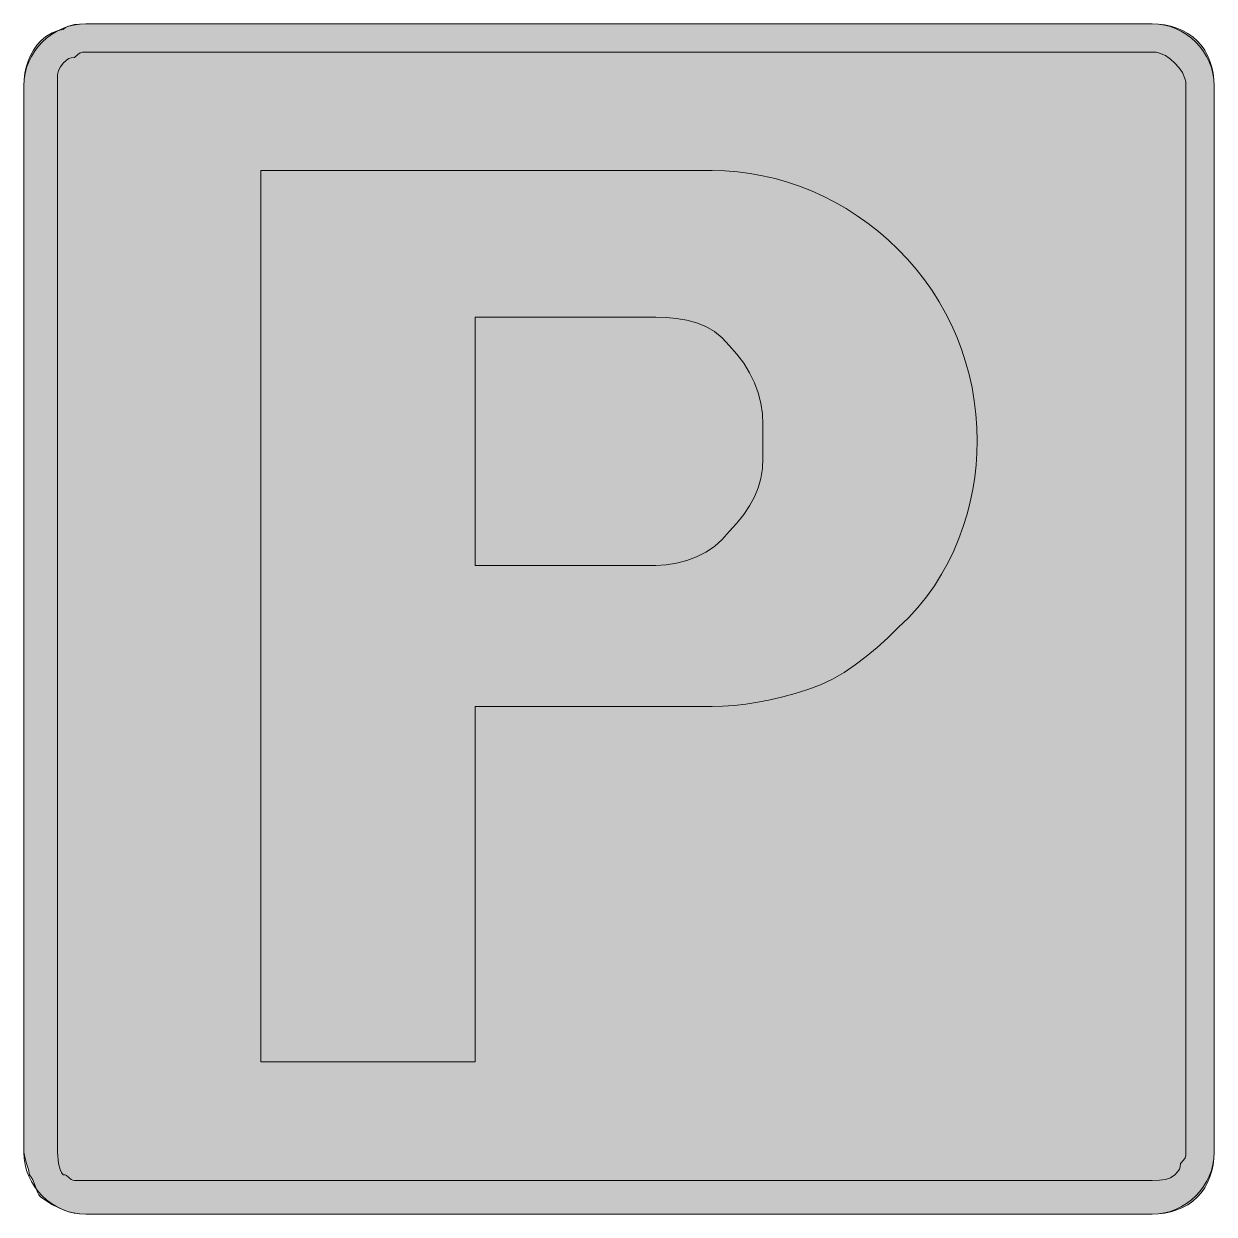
# Model space of a CAD drawing. Header units: metres. Extents: x 156 to 409, y 9 to 262.
import ezdxf

# ---------------------------------------------------------------- set-up
doc = ezdxf.new("R2010")
doc.units = ezdxf.units.M
for name, color, linetype, true_color in [('FILL_BLUE_0000FF', 7, 'Continuous', 0x0000ff), ('FILL_WHITE_FFFFFF', 7, 'Continuous', 0xffffff), ('STROKE_BLUE_0000FF', 7, 'Continuous', 0x0000ff)]:
    doc.layers.add(name, color=color, linetype=linetype, true_color=true_color)

msp = doc.modelspace()

# ---------------------------------------------------------------- hatches: boundary and pattern name
at = {"layer": 'FILL_BLUE_0000FF', "true_color": 0x0000ff}
h = msp.add_hatch(color=7, dxfattribs=at)
h.dxf.hatch_style = 1
h.paths.add_polyline_path([(397.12, 256.03), (397.86, 255.87), (399.12, 255.33), (400.15, 254.56), (401.07, 253.68), (401.95, 252.76), (402.72, 251.73), (403.26, 250.47), (403.42, 249.73), (403.47, 248.88), (403.47, 22.08), (403.45, 21.37), (403.32, 20.88), (402.96, 20.39), (402.27, 19.68), (402.25, 18.97), (402.12, 18.48), (401.76, 17.99), (401.07, 17.28), (400.15, 16.59), (399.12, 16.23), (397.86, 16.1), (396.27, 16.08), (169.47, 16.08), (167.07, 16.08), (166.67, 16.13), (166.36, 16.27), (165.87, 16.68), (165.38, 17.09), (165.07, 17.23), (164.67, 17.28), (164.27, 17.78), (163.98, 18.37), (163.62, 19.68), (163.47, 22.08), (163.47, 248.88), (163.47, 251.28), (163.66, 252.16), (164.07, 252.93), (164.67, 253.68), (165.38, 254.37), (165.87, 254.73), (166.36, 254.86), (167.07, 254.88), (167.78, 255.57), (168.27, 255.93), (168.76, 256.06), (169.47, 256.08), (396.27, 256.08), (397.12, 256.03)])
at = {"layer": 'FILL_WHITE_FFFFFF', "true_color": 0xffffff}
h = msp.add_hatch(color=7, dxfattribs=at)
h.dxf.hatch_style = 1
h.paths.add_polyline_path([(156.33, 250.23), (156.5, 251.56), (156.78, 252.87), (157.17, 254.13), (157.68, 255.34), (158.3, 256.47), (159.03, 257.53), (159.87, 258.48), (160.96, 259.36), (162.27, 260.13), (163.58, 260.67), (164.67, 260.88), (165.17, 261.28), (165.76, 261.57), (167.07, 261.93), (169.47, 262.08), (396.27, 262.08), (397.62, 262.02), (398.95, 261.85), (400.26, 261.57), (401.52, 261.18), (402.73, 260.67), (403.86, 260.05), (404.92, 259.32), (405.87, 258.48), (406.71, 257.53), (407.45, 256.47), (408.06, 255.34), (408.57, 254.13), (408.96, 252.87), (409.25, 251.56), (409.41, 250.23), (409.47, 248.88), (409.47, 22.08), (409.41, 20.73), (409.25, 19.4), (408.96, 18.09), (408.57, 16.83), (408.06, 15.62), (407.45, 14.49), (406.71, 13.43), (405.87, 12.48), (404.92, 11.64), (403.86, 10.9), (402.73, 10.29), (401.52, 9.78), (400.26, 9.39), (398.95, 9.1), (397.62, 8.94), (396.27, 8.88), (169.47, 8.88), (168.17, 8.94), (166.96, 9.1), (165.8, 9.39), (164.67, 9.78), (162.38, 10.9), (159.87, 12.48), (159.47, 12.98), (159.16, 13.57), (158.67, 14.88), (158.18, 16.19), (157.87, 16.78), (157.47, 17.28), (157.28, 18.37), (156.87, 19.68), (156.46, 20.99), (156.27, 22.08), (156.27, 248.88), (156.33, 250.23)])
h = msp.add_hatch(color=7, dxfattribs=at)
h.dxf.hatch_style = 1
h.paths.add_polyline_path([(206.67, 41.28), (206.67, 230.88), (302.67, 230.88), (305.37, 230.81), (308.06, 230.6), (310.75, 230.26), (313.41, 229.77), (316.06, 229.16), (318.68, 228.41), (321.27, 227.54), (323.82, 226.53), (326.33, 225.4), (328.79, 224.14), (331.2, 222.76), (333.55, 221.26), (335.84, 219.64), (338.06, 217.9), (340.2, 216.05), (342.27, 214.08), (344.24, 212.01), (346.09, 209.87), (347.83, 207.64), (349.45, 205.34), (350.95, 202.97), (352.33, 200.54), (353.59, 198.04), (354.72, 195.48), (355.73, 192.86), (356.6, 190.2), (357.35, 187.48), (357.96, 184.72), (358.45, 181.91), (358.79, 179.07), (359, 176.19), (359.07, 173.28), (359.01, 170.78), (358.84, 168.23), (358.55, 165.65), (358.13, 163.04), (357.59, 160.42), (356.92, 157.8), (356.11, 155.18), (355.17, 152.58), (354.09, 150.01), (352.86, 147.48), (351.48, 144.99), (349.96, 142.57), (348.28, 140.21), (346.44, 137.94), (344.44, 135.76), (342.27, 133.68), (340.02, 131.49), (337.75, 129.42), (335.46, 127.5), (333.12, 125.73), (330.73, 124.13), (328.26, 122.71), (325.72, 121.49), (323.07, 120.48), (320.37, 119.64), (317.69, 118.9), (315.03, 118.29), (312.42, 117.78), (309.86, 117.39), (307.38, 117.1), (304.97, 116.94), (302.67, 116.88), (252.27, 116.88), (252.27, 41.28), (206.67, 41.28)])
h.paths.add_polyline_path([(292.92, 146.99), (295.13, 147.33), (297.29, 147.89), (299.37, 148.68), (301.33, 149.69), (303.16, 150.93), (304.81, 152.39), (306.27, 154.08), (307.96, 155.88), (309.42, 157.7), (310.66, 159.54), (311.67, 161.43), (312.46, 163.37), (313.02, 165.39), (313.36, 167.48), (313.47, 169.68), (313.47, 176.88), (313.36, 179.13), (313.02, 181.36), (312.46, 183.57), (311.67, 185.73), (310.66, 187.84), (309.42, 189.87), (307.96, 191.83), (306.27, 193.68), (304.81, 195.32), (303.16, 196.64), (301.33, 197.69), (299.37, 198.48), (297.29, 199.05), (295.13, 199.42), (292.92, 199.62), (290.67, 199.68), (252.27, 199.68), (252.27, 146.88), (290.67, 146.88), (292.92, 146.99)], flags=16)

# ---------------------------------------------------------------- linework, layer by layer
at = {"layer": 'FILL_BLUE_0000FF', "lineweight": 0, "true_color": 0x0000ff}
msp.add_lwpolyline([(397.12, 256.03), (397.86, 255.87), (399.12, 255.33), (400.15, 254.56), (401.07, 253.68), (401.95, 252.76), (402.72, 251.73), (403.26, 250.47), (403.42, 249.73), (403.47, 248.88), (403.47, 22.08), (403.45, 21.37), (403.32, 20.88), (402.96, 20.39), (402.27, 19.68), (402.25, 18.97), (402.12, 18.48), (401.76, 17.99), (401.07, 17.28), (400.15, 16.59), (399.12, 16.23), (397.86, 16.1), (396.27, 16.08), (169.47, 16.08), (167.07, 16.08), (166.67, 16.13), (166.36, 16.27), (165.87, 16.68), (165.38, 17.09), (165.07, 17.23), (164.67, 17.28), (164.27, 17.78), (163.98, 18.37), (163.62, 19.68), (163.47, 22.08), (163.47, 248.88), (163.47, 251.28), (163.66, 252.16), (164.07, 252.93), (164.67, 253.68), (165.38, 254.37), (165.87, 254.73), (166.36, 254.86), (167.07, 254.88), (167.78, 255.57), (168.27, 255.93), (168.76, 256.06), (169.47, 256.08), (396.27, 256.08)], close=True, dxfattribs=at)
at = {"layer": 'FILL_WHITE_FFFFFF', "lineweight": 0, "true_color": 0xffffff}
msp.add_lwpolyline([(156.33, 250.23), (156.5, 251.56), (156.78, 252.87), (157.17, 254.13), (157.68, 255.34), (158.3, 256.47), (159.03, 257.53), (159.87, 258.48), (160.96, 259.36), (162.27, 260.13), (163.58, 260.67), (164.67, 260.88), (165.17, 261.28), (165.76, 261.57), (167.07, 261.93), (169.47, 262.08), (396.27, 262.08), (397.62, 262.02), (398.95, 261.85), (400.26, 261.57), (401.52, 261.18), (402.73, 260.67), (403.86, 260.05), (404.92, 259.32), (405.87, 258.48), (406.71, 257.53), (407.45, 256.47), (408.06, 255.34), (408.57, 254.13), (408.96, 252.87), (409.25, 251.56), (409.41, 250.23), (409.47, 248.88), (409.47, 22.08), (409.41, 20.73), (409.25, 19.4), (408.96, 18.09), (408.57, 16.83), (408.06, 15.62), (407.45, 14.49), (406.71, 13.43), (405.87, 12.48), (404.92, 11.64), (403.86, 10.9), (402.73, 10.29), (401.52, 9.78), (400.26, 9.39), (398.95, 9.1), (397.62, 8.94), (396.27, 8.88), (169.47, 8.88), (168.17, 8.94), (166.96, 9.1), (165.8, 9.39), (164.67, 9.78), (162.38, 10.9), (159.87, 12.48), (159.47, 12.98), (159.16, 13.57), (158.67, 14.88), (158.18, 16.19), (157.87, 16.78), (157.47, 17.28), (157.28, 18.37), (156.87, 19.68), (156.46, 20.99), (156.27, 22.08), (156.27, 248.88)], close=True, dxfattribs=at)
at = {"layer": 'FILL_WHITE_FFFFFF', "lineweight": 0, "true_color": 0x0000ff}
for points in [[(206.67, 41.28), (206.67, 230.88), (302.67, 230.88), (305.37, 230.81), (308.06, 230.6), (310.75, 230.26), (313.41, 229.77), (316.06, 229.16), (318.68, 228.41), (321.27, 227.54), (323.82, 226.53), (326.33, 225.4), (328.79, 224.14), (331.2, 222.76), (333.55, 221.26), (335.84, 219.64), (338.06, 217.9), (340.2, 216.05), (342.27, 214.08), (344.24, 212.01), (346.09, 209.87), (347.83, 207.64), (349.45, 205.34), (350.95, 202.97), (352.33, 200.54), (353.59, 198.04), (354.72, 195.48), (355.73, 192.86), (356.6, 190.2), (357.35, 187.48), (357.96, 184.72), (358.45, 181.91), (358.79, 179.07), (359, 176.19), (359.07, 173.28), (359.01, 170.78), (358.84, 168.23), (358.55, 165.65), (358.13, 163.04), (357.59, 160.42), (356.92, 157.8), (356.11, 155.18), (355.17, 152.58), (354.09, 150.01), (352.86, 147.48), (351.48, 144.99), (349.96, 142.57), (348.28, 140.21), (346.44, 137.94), (344.44, 135.76), (342.27, 133.68), (340.02, 131.49), (337.75, 129.42), (335.46, 127.5), (333.12, 125.73), (330.73, 124.13), (328.26, 122.71), (325.72, 121.49), (323.07, 120.48), (320.37, 119.64), (317.69, 118.9), (315.03, 118.29), (312.42, 117.78), (309.86, 117.39), (307.38, 117.1), (304.97, 116.94), (302.67, 116.88), (252.27, 116.88), (252.27, 41.28)], [(292.92, 146.99), (295.13, 147.33), (297.29, 147.89), (299.37, 148.68), (301.33, 149.69), (303.16, 150.93), (304.81, 152.39), (306.27, 154.08), (307.96, 155.88), (309.42, 157.7), (310.66, 159.54), (311.67, 161.43), (312.46, 163.37), (313.02, 165.39), (313.36, 167.48), (313.47, 169.68), (313.47, 176.88), (313.36, 179.13), (313.02, 181.36), (312.46, 183.57), (311.67, 185.73), (310.66, 187.84), (309.42, 189.87), (307.96, 191.83), (306.27, 193.68), (304.81, 195.32), (303.16, 196.64), (301.33, 197.69), (299.37, 198.48), (297.29, 199.05), (295.13, 199.42), (292.92, 199.62), (290.67, 199.68), (252.27, 199.68), (252.27, 146.88), (290.67, 146.88)]]:
    msp.add_lwpolyline(points, close=True, dxfattribs=at)
at = {"layer": 'STROKE_BLUE_0000FF', "lineweight": 0, "true_color": 0x0000ff}
msp.add_lwpolyline([(409.47, 22.08), (409.47, 248.88), (409.4, 250.21), (409.2, 251.51), (408.87, 252.77), (408.42, 253.98), (407.86, 255.13), (407.19, 256.22), (406.43, 257.24), (405.57, 258.18), (404.63, 259.04), (403.61, 259.8), (402.52, 260.47), (401.37, 261.03), (400.16, 261.48), (398.9, 261.81), (397.6, 262.01), (396.27, 262.08), (169.47, 262.08), (168.14, 262.01), (166.84, 261.81), (165.58, 261.48), (164.37, 261.03), (163.22, 260.47), (162.13, 259.8), (161.11, 259.04), (160.17, 258.18), (159.31, 257.24), (158.55, 256.22), (157.88, 255.13), (157.32, 253.98), (156.87, 252.77), (156.54, 251.51), (156.34, 250.21), (156.27, 248.88), (156.27, 22.08), (156.34, 20.75), (156.54, 19.45), (156.87, 18.19), (157.32, 16.98), (157.88, 15.83), (158.55, 14.74), (159.31, 13.72), (160.17, 12.78), (161.11, 11.92), (162.13, 11.16), (163.22, 10.49), (164.37, 9.93), (165.58, 9.48), (166.84, 9.15), (168.14, 8.95), (169.47, 8.88), (396.27, 8.88), (397.6, 8.95), (398.9, 9.15), (400.16, 9.48), (401.37, 9.93), (402.52, 10.49), (403.61, 11.16), (404.63, 11.92), (405.57, 12.78), (406.43, 13.72), (407.19, 14.74), (407.86, 15.83), (408.42, 16.98), (408.87, 18.19), (409.2, 19.45), (409.4, 20.75), (409.47, 22.08)], dxfattribs=at)

doc.saveas('drawing.dxf')
